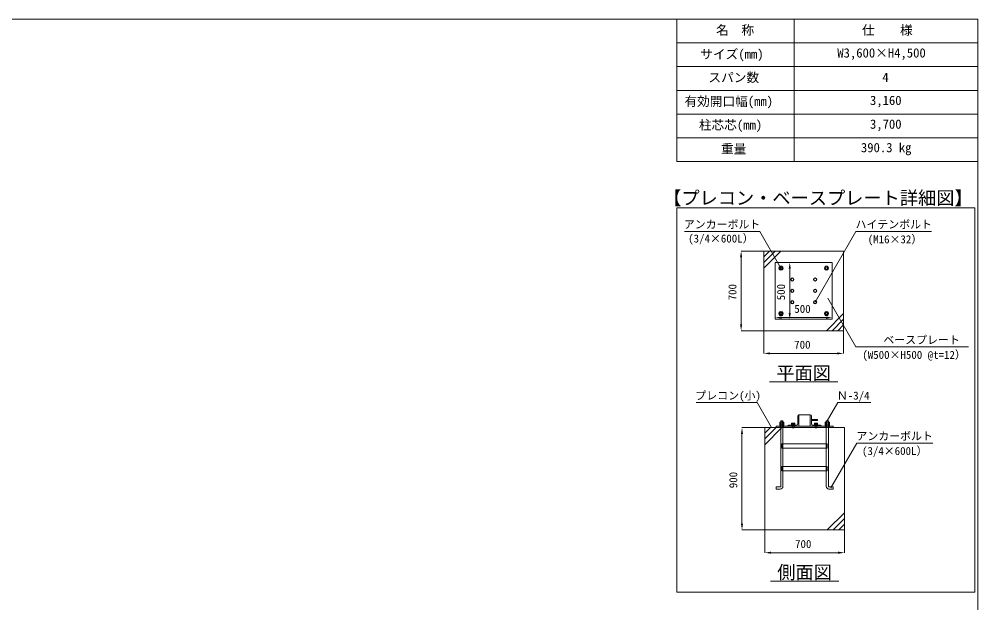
# Model space of a CAD drawing. Units: millimetres, scale not verified. Extents: x -82240 to -62115, y -14438 to 14438.
# Drawn here: x -70540 to -62115, y 9304 to 14438 of the extents above; entities that cross this region are included whole.
import ezdxf
from ezdxf.enums import TextEntityAlignment as Align

# ---------------------------------------------------------------- set-up
doc = ezdxf.new("R2010")
doc.units = ezdxf.units.MM
doc.header["$LTSCALE"] = 38
doc.linetypes.add('DASHED1', pattern=[1.8, 1.2, -0.6])
for name, color, linetype, lineweight in [('0-6_ﾎﾞﾙﾄ類', 2, 'Continuous', 18), ('0-9_基礎工事用PCA小', 7, 'Continuous', 18), ('0-A_図面枠', 7, 'Continuous', 18), ('0-B_寸法', 3, 'Continuous', 18), ('1-4_表', 7, 'Continuous', 18), ('1-6_標準柱', 7, 'Continuous', 18), ('1-7_文字', 7, 'Continuous', 18)]:
    doc.layers.add(name, color=color, linetype=linetype, lineweight=lineweight)
doc.styles.add('ＭＳ ゴシック', font='')
doc.styles.get('ＭＳ ゴシック').set_extended_font_data('MS Gothic')

msp = doc.modelspace()

# ---------------------------------------------------------------- linework, layer by layer
at = {"layer": '0-6_ﾎﾞﾙﾄ類'}
for p, q in [((-63847.38, 10877.31), (-63847.38, 10891.89)), ((-63847.38, 10874.46), (-63847.38, 10859.88)), ((-63828.33, 10877.31), (-63828.33, 10891.89)), ((-63828.33, 10874.46), (-63828.33, 10859.88)), ((-63749.7, 10884.3), (-63751.53, 10883.25)), ((-63751.53, 10883.25), (-63751.53, 10874.49)), ((-63724.2, 10874.49), (-63751.53, 10874.49)), ((-63726.03, 10884.3), (-63749.7, 10884.3)), ((-63726.63, 10874.28), (-63749.1, 10874.28)), ((-63744.69, 10883.25), (-63744.69, 10874.49)), ((-63738, 10871.28), (-63739.05, 10867.29)), ((-63736.68, 10871.28), (-63737.73, 10867.29)), ((-63731.04, 10883.25), (-63731.04, 10874.49)), ((-63726.03, 10884.3), (-63724.2, 10883.25)), ((-63724.2, 10883.25), (-63724.2, 10874.49)), ((-63549.69, 10884.3), (-63551.52, 10883.25)), ((-63551.52, 10883.25), (-63551.52, 10874.49)), ((-63524.19, 10874.49), (-63551.52, 10874.49)), ((-63526.02, 10884.3), (-63549.69, 10884.3)), ((-63526.62, 10874.28), (-63549.12, 10874.28)), ((-63544.71, 10883.25), (-63544.71, 10874.49)), ((-63537.99, 10871.28), (-63539.07, 10867.29)), ((-63536.67, 10871.28), (-63537.75, 10867.29)), ((-63531.03, 10883.25), (-63531.03, 10874.49)), ((-63526.02, 10884.3), (-63524.19, 10883.25)), ((-63524.19, 10883.25), (-63524.19, 10874.49)), ((-63447.39, 10877.31), (-63447.39, 10891.89)), ((-63447.39, 10874.46), (-63447.39, 10859.88)), ((-63428.34, 10877.31), (-63428.34, 10891.89)), ((-63428.34, 10874.46), (-63428.34, 10859.88)), ((-63745.86, 10845.3), (-63745.86, 10867.29)), ((-63731.1, 10842.48), (-63731.1, 10867.29)), ((-63729.87, 10845.3), (-63731.1, 10842.48)), ((-63729.87, 10845.3), (-63729.87, 10867.29)), ((-63545.88, 10845.3), (-63545.88, 10867.29)), ((-63531.09, 10842.48), (-63531.09, 10867.29)), ((-63529.86, 10845.3), (-63531.09, 10842.48)), ((-63529.86, 10845.3), (-63529.86, 10867.29))]:
    msp.add_line(p, q, dxfattribs=at)
for points in [[(-63854.64, 12263.91), (-63863.88, 12247.92), (-63854.64, 12231.9), (-63836.16, 12231.9), (-63826.92, 12247.92), (-63836.16, 12263.91)], [(-63436.17, 12263.91), (-63426.93, 12247.92), (-63436.17, 12231.9), (-63454.65, 12231.9), (-63463.89, 12247.92), (-63454.65, 12263.91)], [(-63752.25, 12159.75), (-63759.06, 12147.9), (-63752.25, 12136.08), (-63738.57, 12136.08), (-63731.73, 12147.9), (-63738.57, 12159.75)], [(-63552.24, 12159.75), (-63559.08, 12147.9), (-63552.24, 12136.08), (-63538.56, 12136.08), (-63531.75, 12147.9), (-63538.56, 12159.75)], [(-63752.25, 12059.73), (-63759.06, 12047.91), (-63752.25, 12036.06), (-63738.57, 12036.06), (-63731.73, 12047.91), (-63738.57, 12059.73)], [(-63552.24, 12059.73), (-63559.08, 12047.91), (-63552.24, 12036.06), (-63538.56, 12036.06), (-63531.75, 12047.91), (-63538.56, 12059.73)], [(-63752.25, 11959.74), (-63759.06, 11947.92), (-63752.25, 11936.07), (-63738.57, 11936.07), (-63731.73, 11947.92), (-63738.57, 11959.74)], [(-63552.24, 11959.74), (-63559.08, 11947.92), (-63552.24, 11936.07), (-63538.56, 11936.07), (-63531.75, 11947.92), (-63538.56, 11959.74)], [(-63854.64, 11831.91), (-63863.88, 11847.9), (-63854.64, 11863.92), (-63836.16, 11863.92), (-63826.92, 11847.9), (-63836.16, 11831.91)], [(-63436.17, 11831.91), (-63426.93, 11847.9), (-63436.17, 11863.92), (-63454.65, 11863.92), (-63463.89, 11847.9), (-63454.65, 11831.91)], [(-63856.35, 10877.31), (-63856.35, 10891.89), (-63819.39, 10891.89), (-63819.39, 10877.31), (-63821.88, 10875.9), (-63853.86, 10875.9)], [(-63856.35, 10874.46), (-63856.35, 10859.88), (-63819.39, 10859.88), (-63819.39, 10874.46), (-63821.88, 10875.9), (-63853.86, 10875.9)], [(-63751.86, 10874.28), (-63751.86, 10871.28), (-63723.87, 10871.28), (-63723.87, 10874.28)], [(-63723.87, 10871.28), (-63751.86, 10871.28), (-63751.86, 10867.29), (-63723.87, 10867.29)], [(-63551.88, 10874.28), (-63551.88, 10871.28), (-63523.86, 10871.28), (-63523.86, 10874.28)], [(-63523.86, 10871.28), (-63551.88, 10871.28), (-63551.88, 10867.29), (-63523.86, 10867.29)], [(-63456.33, 10877.31), (-63456.33, 10891.89), (-63419.4, 10891.89), (-63419.4, 10877.31), (-63421.86, 10875.9), (-63453.87, 10875.9)], [(-63456.33, 10874.46), (-63456.33, 10859.88), (-63419.4, 10859.88), (-63419.4, 10874.46), (-63421.86, 10875.9), (-63453.87, 10875.9)], [(-63855.87, 10859.88), (-63819.87, 10859.88), (-63819.87, 10857.3), (-63855.87, 10857.3)], [(-63455.88, 10859.88), (-63419.88, 10859.88), (-63419.88, 10857.3), (-63455.88, 10857.3)]]:
    msp.add_lwpolyline(points, close=True, dxfattribs=at)
for points in [[(-63729.87, 10845.3), (-63745.86, 10845.3), (-63744.63, 10842.48)], [(-63731.1, 10842.48), (-63744.63, 10842.48), (-63744.63, 10867.29)], [(-63529.86, 10845.3), (-63545.88, 10845.3), (-63544.65, 10842.48)], [(-63531.09, 10842.48), (-63544.65, 10842.48), (-63544.65, 10867.29)]]:
    msp.add_lwpolyline(points, dxfattribs=at)
for centre, radius in [((-63845.4, 12247.92), 15.99), ((-63845.4, 12247.92), 9.54), ((-63845.4, 12247.92), 8.1), ((-63445.41, 12247.92), 15.99), ((-63445.41, 12247.92), 9.54), ((-63445.41, 12247.92), 8.1), ((-63745.41, 12147.9), 14.01), ((-63745.41, 12147.9), 11.85), ((-63545.4, 12147.9), 14.01), ((-63545.4, 12147.9), 11.85), ((-63745.41, 12047.91), 14.01), ((-63745.41, 12047.91), 11.85), ((-63545.4, 12047.91), 14.01), ((-63545.4, 12047.91), 11.85), ((-63745.41, 11947.92), 14.01), ((-63745.41, 11947.92), 11.85), ((-63545.4, 11947.92), 14.01), ((-63545.4, 11947.92), 11.85), ((-63845.4, 11847.9), 15.99), ((-63845.4, 11847.9), 9.54), ((-63845.4, 11847.9), 8.1), ((-63445.41, 11847.9), 15.99), ((-63445.41, 11847.9), 9.54), ((-63445.41, 11847.9), 8.1)]:
    msp.add_circle(centre, radius, dxfattribs=at)
for centre, radius, start, end in [((-63845.4, 12247.92), 18, 122.734, 177.266), ((-63845.4, 12247.92), 18, 182.734, 237.266), ((-63845.4, 12247.92), 18, 62.734, 117.266), ((-63845.4, 12247.92), 18, 242.734, 297.266), ((-63845.4, 12247.92), 18, 2.734, 57.266), ((-63845.4, 12247.92), 18, 302.734, 357.266), ((-63445.41, 12247.92), 18, 122.734, 177.266), ((-63445.41, 12247.92), 18, 182.734, 237.266), ((-63445.41, 12247.92), 18, 62.734, 117.266), ((-63445.41, 12247.92), 18, 242.734, 297.266), ((-63445.41, 12247.92), 18, 2.734, 57.266), ((-63445.41, 12247.92), 18, 302.734, 357.266), ((-63845.4, 11847.9), 18, 122.734, 177.266), ((-63845.4, 11847.9), 18, 182.734, 237.266), ((-63845.4, 11847.9), 18, 62.734, 117.266), ((-63845.4, 11847.9), 18, 242.734, 297.266), ((-63845.4, 11847.9), 18, 2.734, 57.266), ((-63845.4, 11847.9), 18, 302.734, 357.266), ((-63445.41, 11847.9), 18, 122.734, 177.266), ((-63445.41, 11847.9), 18, 182.734, 237.266), ((-63445.41, 11847.9), 18, 62.734, 117.266), ((-63445.41, 11847.9), 18, 242.734, 297.266), ((-63445.41, 11847.9), 18, 2.734, 57.266), ((-63445.41, 11847.9), 18, 302.734, 357.266), ((-63851.88, 10885.08), 8.94, 240, 300), ((-63851.88, 10866.72), 8.94, 60, 120), ((-63837.87, 10908.36), 32.46, 252.932, 287.068), ((-63837.87, 10843.44), 32.46, 72.932, 107.068), ((-63823.86, 10885.08), 8.94, 239.975, 300.025), ((-63823.86, 10866.72), 8.94, 59.975, 120.025), ((-63748.11, 10878.24), 6.06, 55.616, 124.384), ((-63749.1, 10874.49), 0.21, 180, 270), ((-63737.88, 10861.68), 22.62, 72.412, 107.588), ((-63727.62, 10878.24), 6.06, 55.616, 124.384), ((-63726.63, 10874.49), 0.21, 270, 0), ((-63548.13, 10878.24), 6.06, 55.616, 124.384), ((-63549.12, 10874.49), 0.21, 180, 270), ((-63537.87, 10861.68), 22.62, 72.412, 107.588), ((-63527.61, 10878.24), 6.06, 55.616, 124.384), ((-63526.62, 10874.49), 0.21, 270, 0), ((-63451.86, 10885.08), 8.94, 240, 300), ((-63451.86, 10866.72), 8.94, 60, 120), ((-63437.88, 10908.36), 32.46, 252.932, 287.068), ((-63437.88, 10843.44), 32.46, 72.932, 107.068), ((-63423.87, 10885.08), 8.94, 239.975, 300.025), ((-63423.87, 10866.72), 8.94, 59.975, 120.025)]:
    msp.add_arc(centre, radius, start, end, dxfattribs=at)
at = {"layer": '0-9_基礎工事用PCA小'}
for p, q in [((-63995.4, 12247.92), (-63845.4, 12397.92)), ((-63995.4, 12297.9), (-63895.41, 12397.92)), ((-63995.4, 12347.91), (-63945.42, 12397.92)), ((-63295.41, 11847.9), (-63445.41, 11697.9)), ((-63295.41, 11797.92), (-63395.4, 11697.9)), ((-63295.41, 11747.91), (-63345.42, 11697.9)), ((-63987.87, 10695.3), (-63837.87, 10845.3)), ((-63987.87, 10745.28), (-63887.88, 10845.3)), ((-63987.87, 10795.29), (-63937.86, 10845.3)), ((-63847.38, 10845.3), (-63828.33, 10845.3)), ((-63428.34, 10845.3), (-63447.39, 10845.3)), ((-63828.33, 10665.3), (-63828.33, 10503.3)), ((-63447.39, 10665.3), (-63447.39, 10503.3)), ((-63828.33, 10465.29), (-63828.33, 10328.28)), ((-63447.39, 10465.29), (-63447.39, 10328.28)), ((-63287.88, 10095.3), (-63437.88, 9945.3)), ((-63287.88, 10045.29), (-63387.87, 9945.3)), ((-63287.88, 9995.28), (-63337.86, 9945.3))]:
    msp.add_line(p, q, dxfattribs=at)
at = {"layer": '0-9_基礎工事用PCA小', "linetype": 'DASHED1'}
for p, q in [((-63852.57, 10857.3), (-63852.57, 10845.3)), ((-63822.87, 10857.3), (-63822.87, 10845.3)), ((-63745.86, 10857.3), (-63745.86, 10845.3)), ((-63729.87, 10857.3), (-63729.87, 10845.3)), ((-63545.88, 10857.3), (-63545.88, 10845.3)), ((-63529.86, 10857.3), (-63529.86, 10845.3)), ((-63452.88, 10857.3), (-63452.88, 10845.3)), ((-63422.88, 10857.3), (-63422.88, 10845.3)), ((-63828.33, 10703.28), (-63828.33, 10665.3)), ((-63447.39, 10703.28), (-63447.39, 10665.3)), ((-63828.33, 10503.3), (-63828.33, 10465.29)), ((-63447.39, 10503.3), (-63447.39, 10465.29))]:
    msp.add_line(p, q, dxfattribs=at)
at = {"layer": '0-9_基礎工事用PCA小'}
for points in [[(-63995.4, 11697.9), (-63295.41, 11697.9), (-63295.41, 12397.92), (-63995.4, 12397.92)], [(-63895.41, 12297.9), (-63395.4, 12297.9), (-63395.4, 11797.92), (-63895.41, 11797.92)], [(-63987.87, 9945.3), (-63287.88, 9945.3), (-63287.88, 10845.3), (-63987.87, 10845.3)], [(-63887.88, 10845.3), (-63387.87, 10845.3), (-63387.87, 10857.3), (-63887.88, 10857.3)], [(-63837.87, 10703.28), (-63437.88, 10703.28), (-63437.88, 10665.3), (-63837.87, 10665.3)], [(-63837.87, 10503.3), (-63437.88, 10503.3), (-63437.88, 10465.29), (-63837.87, 10465.29)]]:
    msp.add_lwpolyline(points, close=True, dxfattribs=at)
for points in [[(-63847.38, 10328.34), (-63847.38, 10905.3), (-63828.33, 10905.3), (-63828.33, 10703.28)], [(-63847.38, 10842.78), (-63844.89, 10845.3), (-63844.89, 10905.3), (-63830.85, 10905.3), (-63830.85, 10845.3), (-63828.33, 10842.78)], [(-63428.34, 10328.34), (-63428.34, 10905.3), (-63447.39, 10905.3), (-63447.39, 10703.28)], [(-63428.34, 10842.78), (-63430.83, 10845.3), (-63430.83, 10905.3), (-63444.9, 10905.3), (-63444.9, 10845.3), (-63447.39, 10842.78)], [(-63851.34, 10305.3), (-63888.33, 10305.3), (-63888.33, 10324.35), (-63851.4, 10324.35)], [(-63424.38, 10305.3), (-63387.39, 10305.3), (-63387.39, 10324.35), (-63424.35, 10324.35)]]:
    msp.add_lwpolyline(points, dxfattribs=at)
for centre, radius, start, end in [((-63851.4, 10328.34), 3.99, 270, 0), ((-63851.34, 10328.28), 23.01, 270, 0), ((-63424.38, 10328.28), 23.01, 180, 270), ((-63424.35, 10328.34), 3.99, 180, 270)]:
    msp.add_arc(centre, radius, start, end, dxfattribs=at)
at = {"layer": '0-A_図面枠'}
for points in [[(-82240.11, 14437.5), (-62115.09, 14437.5), (-62115.09, 562.5), (-82240.11, 562.5)], [(-64759.89, 12777.39), (-62139.96, 12777.39), (-62139.96, 9398.85), (-64759.89, 9398.85)]]:
    msp.add_lwpolyline(points, close=True, dxfattribs=at)
at = {"layer": '0-B_寸法'}
for p, q in [((-63996.42, 12397.92), (-64196.4, 12397.92)), ((-64195.41, 12342.9), (-64195.41, 11752.92)), ((-63894.42, 12297.9), (-63767.1, 12297.9)), ((-63768.09, 12242.91), (-63768.09, 11852.91)), ((-63895.41, 11798.91), (-63895.41, 11813.91)), ((-63840.42, 11812.92), (-63450.42, 11812.92)), ((-63779.4, 11797.92), (-63767.1, 11797.92)), ((-63996.42, 11697.9), (-64196.4, 11697.9)), ((-63995.4, 11696.91), (-63995.4, 11496.9)), ((-63295.41, 11696.91), (-63295.41, 11496.9)), ((-63940.41, 11497.92), (-63350.4, 11497.92)), ((-63988.86, 10845.3), (-64188.87, 10845.3)), ((-64187.88, 10790.28), (-64187.88, 10000.29)), ((-63988.86, 9945.3), (-64188.87, 9945.3)), ((-63987.87, 9944.28), (-63987.87, 9744.3)), ((-63287.88, 9944.28), (-63287.88, 9744.3)), ((-63932.88, 9745.29), (-63342.87, 9745.29))]:
    msp.add_line(p, q, dxfattribs=at)
at = {"layer": '0-B_寸法', "color": 91}
for points in [[(-64204.56, 12342.9), (-64195.41, 12397.92), (-64186.23, 12342.9)], [(-63777.27, 12242.91), (-63768.09, 12297.9), (-63758.94, 12242.91)], [(-63840.42, 11822.07), (-63895.41, 11812.92), (-63840.42, 11803.74)], [(-63777.27, 11852.91), (-63768.09, 11797.92), (-63758.94, 11852.91)], [(-63450.42, 11822.07), (-63395.4, 11812.92), (-63450.42, 11803.74)], [(-64204.56, 11752.92), (-64195.41, 11697.9), (-64186.23, 11752.92)], [(-63940.41, 11507.07), (-63995.4, 11497.92), (-63940.41, 11488.74)], [(-63350.4, 11507.07), (-63295.41, 11497.92), (-63350.4, 11488.74)], [(-64197.03, 10790.28), (-64187.88, 10845.3), (-64178.7, 10790.28)], [(-64197.03, 10000.29), (-64187.88, 9945.3), (-64178.7, 10000.29)], [(-63932.88, 9754.47), (-63987.87, 9745.29), (-63932.88, 9736.14)], [(-63342.87, 9754.47), (-63287.88, 9745.29), (-63342.87, 9736.14)]]:
    msp.add_solid(points, dxfattribs=at)
at = {"layer": '1-4_表'}
for p, q in [((-64759.89, 14437.5), (-62115.09, 14437.5)), ((-64759.89, 14437.5), (-64759.89, 13184.7)), ((-63729.81, 14437.5), (-63729.81, 13184.7)), ((-62115.09, 14437.5), (-62115.09, 13184.7)), ((-64759.89, 14228.7), (-62115.09, 14228.7)), ((-64759.89, 14019.9), (-62115.09, 14019.9)), ((-64759.89, 13811.1), (-62115.09, 13811.1)), ((-64759.89, 13602.3), (-62115.09, 13602.3)), ((-64759.89, 13393.5), (-62115.09, 13393.5)), ((-64759.89, 13184.7), (-62115.09, 13184.7))]:
    msp.add_line(p, q, dxfattribs=at)
at = {"layer": '1-6_標準柱'}
for p, q in [((-63587.88, 10957.29), (-63691.08, 10957.29)), ((-63697.86, 10947.3), (-63697.86, 10877.28)), ((-63577.86, 10947.3), (-63577.86, 10877.28)), ((-63707.88, 10867.29), (-63777.87, 10867.29)), ((-63587.88, 10857.3), (-63687.87, 10857.3)), ((-63567.87, 10867.29), (-63497.88, 10867.29))]:
    msp.add_line(p, q, dxfattribs=at)
at = {"layer": '1-6_標準柱', "linetype": 'DASHED1'}
for p, q in [((-63747.87, 10867.29), (-63747.87, 10857.3)), ((-63727.86, 10867.29), (-63727.86, 10857.3)), ((-63547.86, 10867.29), (-63547.86, 10857.3)), ((-63527.88, 10867.29), (-63527.88, 10857.3))]:
    msp.add_line(p, q, dxfattribs=at)
at = {"layer": '1-6_標準柱'}
for points in [[(-63787.86, 10857.3), (-63687.87, 10857.3), (-63687.87, 10957.29)], [(-63487.86, 10857.3), (-63587.88, 10857.3), (-63587.88, 10957.29)], [(-63528.87, 10917.3), (-63577.86, 10917.3), (-63577.86, 10907.28), (-63528.87, 10907.28)]]:
    msp.add_lwpolyline(points, dxfattribs=at)
for centre, radius, start, end in [((-63687.87, 10947.3), 9.99, 90, 180), ((-63587.88, 10947.3), 9.99, 0, 90), ((-63707.88, 10877.28), 9.99, 270, 0), ((-63567.87, 10877.28), 9.99, 180, 270), ((-63528.87, 10912.29), 5.01, 270, 90), ((-63777.87, 10857.3), 9.99, 90, 180), ((-63497.88, 10857.3), 9.99, 0, 90)]:
    msp.add_arc(centre, radius, start, end, dxfattribs=at)
at = {"layer": '1-7_文字'}
for p, q in [((-64693.65, 12570.69), (-64032.12, 12570.69)), ((-64031.76, 12570.69), (-64032.12, 12570.69)), ((-63845.4, 12247.92), (-64031.76, 12570.69)), ((-63545.4, 11947.92), (-63185.85, 12570.69)), ((-63185.85, 12570.69), (-63185.49, 12570.69)), ((-63185.49, 12570.69), (-62521.41, 12570.69)), ((-63434.43, 11985.21), (-63185.85, 11554.62)), ((-63185.85, 11554.62), (-63185.49, 11554.62)), ((-63185.49, 11554.62), (-62195.85, 11554.62)), ((-63945.42, 11247.9), (-63345.42, 11247.9)), ((-64591.95, 11065.11), (-64054.86, 11065.11)), ((-64054.5, 11065.11), (-64054.86, 11065.11)), ((-63927.6, 10845.3), (-64054.5, 11065.11)), ((-63437.88, 10905.3), (-63345.6, 11065.11)), ((-63345.6, 11065.11), (-63345.24, 11065.11)), ((-63345.24, 11065.11), (-63055.32, 11065.11)), ((-63405.87, 10314.81), (-63178.29, 10708.98)), ((-63178.29, 10708.98), (-63177.93, 10708.98)), ((-63177.93, 10708.98), (-62510.88, 10708.98)), ((-63937.86, 9495.3), (-63337.86, 9495.3))]:
    msp.add_line(p, q, dxfattribs=at)

# ---------------------------------------------------------------- texts
at = {"layer": '0-B_寸法', "style": 'ＭＳ ゴシック'}
for s, p in [('700', (-64215.81, 11964.39)), ('500', (-63788.49, 11965.23)), ('900', (-64208.28, 10312.41))]:
    msp.add_text(s, height=70.38, rotation=90, dxfattribs=at).set_placement(p, align=Align.BOTTOM_LEFT)
for s, p in [('500', (-63728.07, 11833.32)), ('700', (-63728.94, 11518.32)), ('700', (-63721.38, 9765.69))]:
    msp.add_text(s, height=70.38, dxfattribs=at).set_placement(p, align=Align.BOTTOM_LEFT)
at = {"layer": '1-4_表', "style": 'ＭＳ ゴシック'}
for s, p in [('名\u3000称', (-64415.16, 14276.49)), ('仕\u3000\u3000様', (-63132.78, 14275.74)), ('サイズ(mm)', (-64554.06, 14064.48)), ('W3,600×H4,500', (-63350.28, 14075.61)), ('スパン数', (-64482.63, 13859.37)), ('4', (-62954.34, 13860.87)), ('有効開口幅(mm)', (-64693.71, 13649.85)), ('3,160', (-63062.85, 13658.01)), ('柱芯芯(mm)', (-64566.66, 13441.77)), ('3,700', (-63062.85, 13449.21)), ('重量', (-64372.38, 13231.74)), ('390.3 kg', (-63142.44, 13242.87))]:
    msp.add_text(s, height=81.64, dxfattribs=at).set_placement(p, align=Align.BOTTOM_LEFT)
at = {"layer": '1-7_文字', "style": 'ＭＳ ゴシック'}
for s, height, p in [('【プレコン・ベースプレート詳細図】 ', 117.3, (-64880.55, 12771.39)), ('アンカーボルト', 70.38, (-64698.75, 12576.09)), ('ハイテンボルト', 70.38, (-63190.02, 12576.09)), ('(3/4×600L）', 70.38, (-64660.77, 12451.92)), ('(M16×32）', 70.38, (-63082.62, 12445.08)), ('   \u3000ベースプレート\u3000\u3000\u3000', 70.38, (-63184.47, 11560.02)), ('(W500×H500 @t=12）', 70.38, (-63130.17, 11429.04)), ('平面図', 117.3, (-63885.42, 11231.91)), ('プレコン(小)', 70.38, (-64597.47, 11070.51)), ('Ｎ-3/4', 70.38, (-63354.03, 11070.51)), ('アンカーボルト\u3000', 70.38, (-63182.04, 10714.38)), ('(3/4×600L）', 70.38, (-63133.05, 10583.37)), ('側面図', 117.3, (-63877.86, 9479.28))]:
    msp.add_text(s, height=height, dxfattribs=at).set_placement(p, align=Align.BOTTOM_LEFT)

doc.saveas('drawing.dxf')
